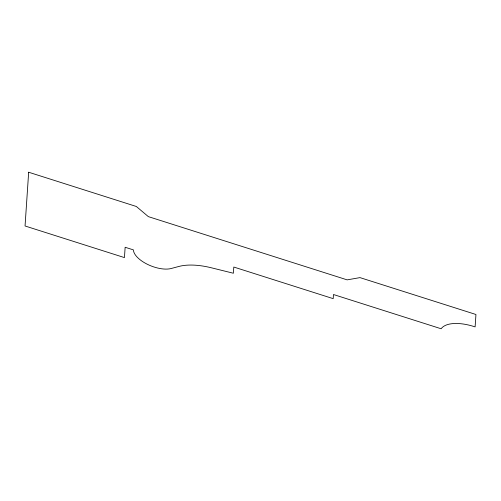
<?xml version="1.0" encoding="UTF-8"?>
<svg xmlns="http://www.w3.org/2000/svg" width="501" height="501" viewBox="0 0 501 501"><rect width="100%" height="100%" fill="white"/><g stroke="black" fill="none" stroke-linecap="round" stroke-linejoin="round"><path stroke-width="0.75" d="M28.663 172.231L25.05 225.982L124.448 257.595L125.144 247.262L133.423 249.893A22.871 10.421 21.4 0 0 147.188 264.202A22.871 10.421 21.4 0 0 170.841 268.592L178.976 266.432A53.444 24.349 21.4 0 1 211.29 267.772L233.378 273.239L233.798 267.039L333.19 298.652L333.472 294.519L441.149 328.769A34.945 15.919 21.4 0 1 475.117 326.902L475.95 314.496L359.987 277.617L347.143 279.865L148.352 216.632L136.341 206.481L28.663 172.231"/></g></svg>
